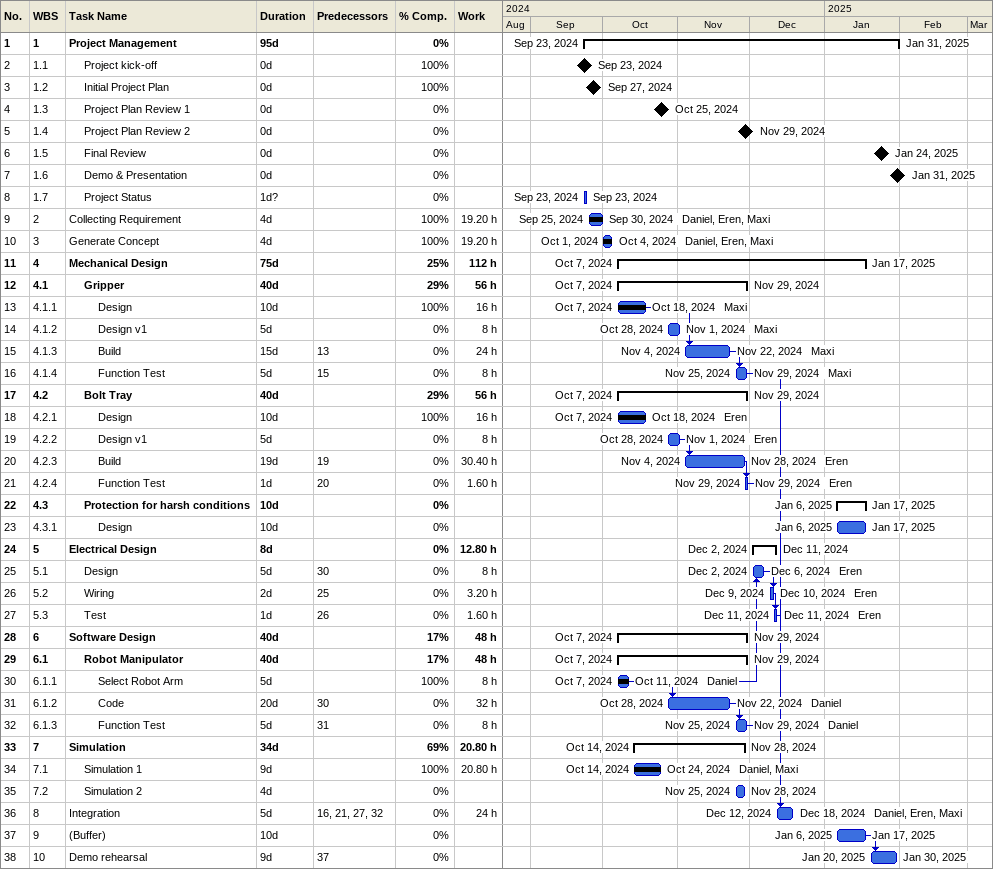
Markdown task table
| ID | WBS | Task | Duration | Start | Finish | Predecessors | Resources | % complete | Work (h) |
|---|---|---|---|---|---|---|---|---|---|
| 1 | 1 | **Project Management** | 95d | 2024-09-23 | 2025-01-31 |  |  | 0 |  |
| 2 | 1.1 | Project kick-off | 0d | 2024-09-23 | 2024-09-23 |  |  | 100 |  |
| 3 | 1.2 | Initial Project Plan | 0d | 2024-09-27 | 2024-09-27 |  |  | 100 |  |
| 4 | 1.3 | Project Plan Review 1 | 0d | 2024-10-25 | 2024-10-25 |  |  | 0 |  |
| 5 | 1.4 | Project Plan Review 2 | 0d | 2024-11-29 | 2024-11-29 |  |  | 0 |  |
| 6 | 1.5 | Final Review | 0d | 2025-01-24 | 2025-01-24 |  |  | 0 |  |
| 7 | 1.6 | Demo & Presentation | 0d | 2025-01-31 | 2025-01-31 |  |  | 0 |  |
| 8 | 1.7 | Project Status | 1d? | 2024-09-23 | 2024-09-23 |  |  | 0 |  |
| 9 | 2 | Collecting Requirement | 4d | 2024-09-25 | 2024-09-30 |  | Daniel, Eren, Maxi | 100 | 19.20 |
| 10 | 3 | Generate Concept | 4d | 2024-10-01 | 2024-10-04 |  | Daniel, Eren, Maxi | 100 | 19.20 |
| 11 | 4 | **Mechanical Design** | 75d | 2024-10-07 | 2025-01-17 |  |  | 25 | 112 |
| 12 | 4.1 | **Gripper** | 40d | 2024-10-07 | 2024-11-29 |  |  | 29 | 56 |
| 13 | 4.1.1 | Design | 10d | 2024-10-07 | 2024-10-18 |  | Maxi | 100 | 16 |
| 14 | 4.1.2 | Design v1 | 5d | 2024-10-28 | 2024-11-01 |  | Maxi | 0 | 8 |
| 15 | 4.1.3 | Build | 15d | 2024-11-04 | 2024-11-22 | 13 | Maxi | 0 | 24 |
| 16 | 4.1.4 | Function Test | 5d | 2024-11-25 | 2024-11-29 | 15 | Maxi | 0 | 8 |
| 17 | 4.2 | **Bolt Tray** | 40d | 2024-10-07 | 2024-11-29 |  |  | 29 | 56 |
| 18 | 4.2.1 | Design | 10d | 2024-10-07 | 2024-10-18 |  | Eren | 100 | 16 |
| 19 | 4.2.2 | Design v1 | 5d | 2024-10-28 | 2024-11-01 |  | Eren | 0 | 8 |
| 20 | 4.2.3 | Build | 19d | 2024-11-04 | 2024-11-28 | 19 | Eren | 0 | 30.40 |
| 21 | 4.2.4 | Function Test | 1d | 2024-11-29 | 2024-11-29 | 20 | Eren | 0 | 1.60 |
| 22 | 4.3 | **Protection for harsh conditions** | 10d | 2025-01-06 | 2025-01-17 |  |  | 0 |  |
| 23 | 4.3.1 | Design | 10d | 2025-01-06 | 2025-01-17 |  |  | 0 |  |
| 24 | 5 | **Electrical Design** | 8d | 2024-12-02 | 2024-12-11 |  |  | 0 | 12.80 |
| 25 | 5.1 | Design | 5d | 2024-12-02 | 2024-12-06 | 30 | Eren | 0 | 8 |
| 26 | 5.2 | Wiring | 2d | 2024-12-09 | 2024-12-10 | 25 | Eren | 0 | 3.20 |
| 27 | 5.3 | Test | 1d | 2024-12-11 | 2024-12-11 | 26 | Eren | 0 | 1.60 |
| 28 | 6 | **Software Design** | 40d | 2024-10-07 | 2024-11-29 |  |  | 17 | 48 |
| 29 | 6.1 | **Robot Manipulator** | 40d | 2024-10-07 | 2024-11-29 |  |  | 17 | 48 |
| 30 | 6.1.1 | Select Robot Arm | 5d | 2024-10-07 | 2024-10-11 |  | Daniel | 100 | 8 |
| 31 | 6.1.2 | Code | 20d | 2024-10-28 | 2024-11-22 | 30 | Daniel | 0 | 32 |
| 32 | 6.1.3 | Function Test | 5d | 2024-11-25 | 2024-11-29 | 31 | Daniel | 0 | 8 |
| 33 | 7 | **Simulation** | 34d | 2024-10-14 | 2024-11-28 |  |  | 69 | 20.80 |
| 34 | 7.1 | Simulation 1 | 9d | 2024-10-14 | 2024-10-24 |  | Daniel, Maxi | 100 | 20.80 |
| 35 | 7.2 | Simulation 2 | 4d | 2024-11-25 | 2024-11-28 |  |  | 0 |  |
| 36 | 8 | Integration | 5d | 2024-12-12 | 2024-12-18 | 16, 21, 27, 32 | Daniel, Eren, Maxi | 0 | 24 |
| 37 | 9 | (Buffer) | 10d | 2025-01-06 | 2025-01-17 |  |  | 0 |  |
| 38 | 10 | Demo rehearsal | 9d | 2025-01-20 | 2025-01-30 | 37 |  | 0 |  |
